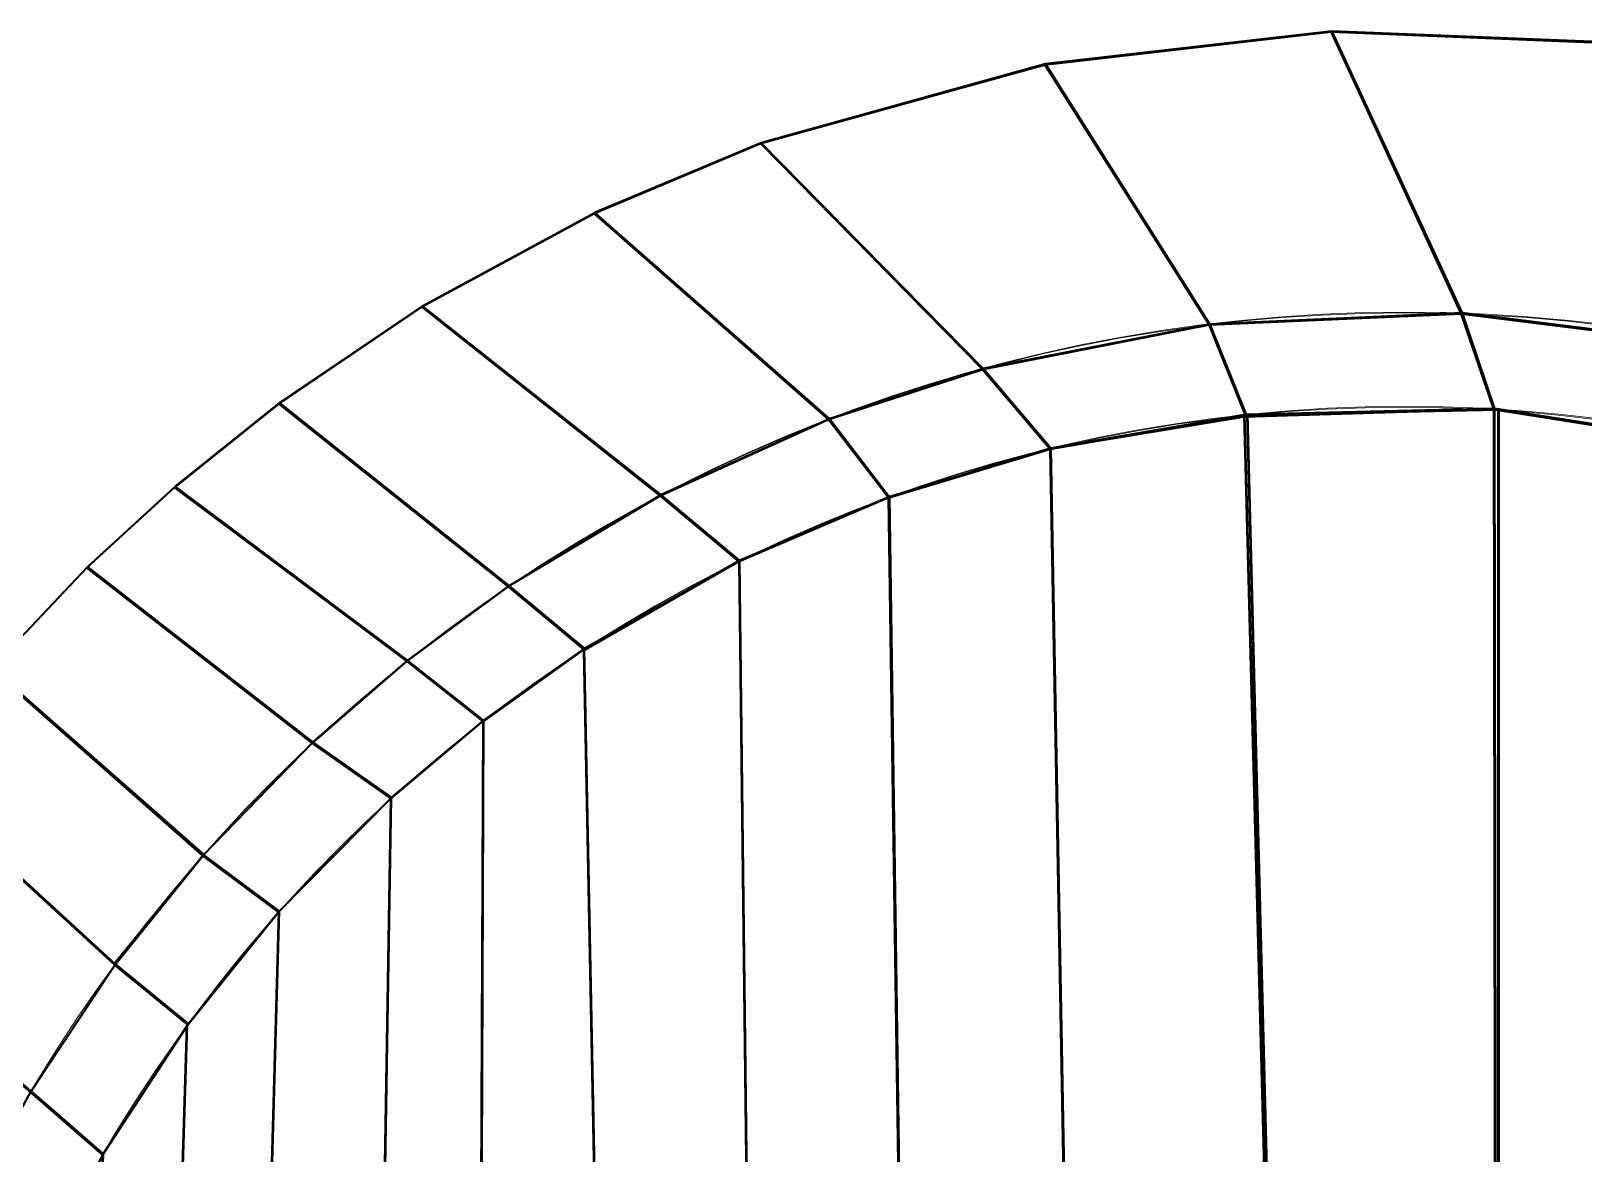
# Model space of a CAD drawing. Header units: millimetres. Extents: x 214.9 to 236.2, y -44.5 to -21.
# Drawn here: x 231.069 to 233.499, y -22.806 to -21.049 of the extents above; entities that cross this region are included whole.
import ezdxf

# ---------------------------------------------------------------- set-up
doc = ezdxf.new("R2010")
doc.units = ezdxf.units.MM
doc.header["$MEASUREMENT"] = 0
doc.layers.add('Camada 1', color=7, linetype='Continuous')
doc.layers.add('Layer1', color=10, linetype='Continuous', lineweight=35)

msp = doc.modelspace()

# ---------------------------------------------------------------- linework, layer by layer
for p, q in [((232.6553, -21.1019, 1.8017), (233.1031, -21.0505, 1.8017)), ((233.1031, -21.0505, 2.2017), (232.6553, -21.1019, 2.2017)), ((232.6565, -21.1005), (233.1042, -21.0491)), ((233.1042, -21.0491, 0.4), (232.6565, -21.1005, 0.4)), ((233.1031, -21.0505, 1.8017), (233.3067, -21.4916, 1.8017)), ((233.1031, -21.0505, 2.2017), (233.3067, -21.4916, 2.2017)), ((233.1042, -21.0491), (233.3079, -21.4901)), ((233.1042, -21.0491), (233.5634, -21.0676)), ((233.1042, -21.0491), (233.1042, -21.0491, 0.4)), ((233.5634, -21.0676, 0.4), (233.1042, -21.0491, 0.4)), ((233.1042, -21.0491, 0.4), (233.3079, -21.4901, 0.4)), ((232.2104, -21.2253, 1.8017), (232.6553, -21.1019, 1.8017)), ((232.6553, -21.1019, 2.2017), (232.2104, -21.2253, 2.2017)), ((232.2116, -21.2238), (232.6565, -21.1005)), ((232.6565, -21.1005, 0.4), (232.2116, -21.2238, 0.4)), ((232.6553, -21.1019, 1.8017), (232.9121, -21.509, 1.8017)), ((232.6553, -21.1019, 1.8017), (232.6553, -21.1019, 2.2017)), ((232.6553, -21.1019, 2.2017), (232.9121, -21.509, 2.2017)), ((232.6565, -21.1005), (232.9133, -21.5076)), ((232.6565, -21.1005), (232.6565, -21.1005, 0.4)), ((232.6565, -21.1005, 0.4), (232.9133, -21.5076, 0.4)), ((231.95, -21.3346, 1.8017), (232.2104, -21.2253, 1.8017)), ((232.2104, -21.2253, 2.2017), (231.95, -21.3346, 2.2017)), ((231.9511, -21.3332), (232.2116, -21.2238)), ((232.2116, -21.2238, 0.4), (231.9511, -21.3332, 0.4)), ((232.2104, -21.2253, 1.8017), (232.5577, -21.5785, 1.8017)), ((232.2104, -21.2253, 1.8017), (232.2104, -21.2253, 2.2017)), ((232.2104, -21.2253, 2.2017), (232.5577, -21.5785, 2.2017)), ((232.2116, -21.2238), (232.5589, -21.577)), ((232.2116, -21.2238), (232.2116, -21.2238, 0.4)), ((232.2116, -21.2238, 0.4), (232.5589, -21.577, 0.4)), ((231.6804, -21.4809, 1.8017), (231.95, -21.3346, 1.8017)), ((231.95, -21.3346, 2.2017), (231.6804, -21.4809, 2.2017)), ((231.6816, -21.4795), (231.9511, -21.3332)), ((231.9511, -21.3332, 0.4), (231.6816, -21.4795, 0.4)), ((231.95, -21.3346, 1.8017), (232.3169, -21.6572, 1.8017)), ((231.95, -21.3346, 1.8017), (231.95, -21.3346, 2.2017)), ((231.95, -21.3346, 2.2017), (232.3169, -21.6572, 2.2017)), ((231.9511, -21.3332), (232.3181, -21.6558)), ((231.9511, -21.3332), (231.9511, -21.3332, 0.4)), ((231.9511, -21.3332, 0.4), (232.3181, -21.6558, 0.4)), ((231.4568, -21.6323, 1.8017), (231.6804, -21.4809, 1.8017)), ((231.6804, -21.4809, 2.2017), (231.4568, -21.6323, 2.2017)), ((231.458, -21.6308), (231.6816, -21.4795)), ((231.6816, -21.4795, 0.4), (231.458, -21.6308, 0.4)), ((231.6804, -21.4809, 1.8017), (232.0533, -21.7766, 1.8017)), ((231.6804, -21.4809, 1.8017), (231.6804, -21.4809, 2.2017)), ((231.6804, -21.4809, 2.2017), (232.0533, -21.7766, 2.2017)), ((231.6816, -21.4795), (232.0544, -21.7751)), ((231.6816, -21.4795), (231.6816, -21.4795, 0.4)), ((231.6816, -21.4795, 0.4), (232.0544, -21.7751, 0.4)), ((233.3067, -21.4916, 1.8017), (232.9121, -21.509, 1.8017)), ((232.9121, -21.509, 2.2017), (233.3067, -21.4916, 2.2017)), ((233.3067, -21.4916, 2.1817), (232.9121, -21.509, 2.1817)), ((233.3079, -21.4901), (232.9133, -21.5076)), ((232.9133, -21.5076, 0.4), (233.3079, -21.4901, 0.4)), ((233.3079, -21.4901, 0.38), (232.9133, -21.5076, 0.38)), ((233.3067, -21.4916, 1.8017), (233.3067, -21.4916, 2.2017)), ((233.7483, -21.5467, 1.8017), (233.3067, -21.4916, 1.8017)), ((233.3067, -21.4916, 2.2017), (233.7483, -21.5467, 2.2017)), ((233.3067, -21.4916, 1.8017), (233.3576, -21.6412, 1.8017)), ((233.3067, -21.4916, 1.8017), (233.3067, -21.4916, 2.1817)), ((233.7483, -21.5467, 2.1817), (233.3067, -21.4916, 2.1817)), ((233.3067, -21.4916, 2.1817), (233.3576, -21.6412, 2.1817)), ((233.3079, -21.4901), (233.3079, -21.4901, 0.4)), ((233.7495, -21.5453), (233.3079, -21.4901)), ((233.3079, -21.4901, 0.4), (233.7495, -21.5453, 0.4)), ((233.3079, -21.4901), (233.3588, -21.6398)), ((233.3079, -21.4901), (233.3079, -21.4901, 0.38)), ((233.7495, -21.5453, 0.38), (233.3079, -21.4901, 0.38)), ((233.3079, -21.4901, 0.38), (233.3588, -21.6398, 0.38)), ((232.9121, -21.509, 1.8017), (232.5577, -21.5785, 1.8017)), ((232.5577, -21.5785, 2.2017), (232.9121, -21.509, 2.2017)), ((232.9121, -21.509, 2.1817), (232.5577, -21.5785, 2.1817)), ((232.9133, -21.5076), (232.5589, -21.577)), ((232.5589, -21.577, 0.4), (232.9133, -21.5076, 0.4)), ((232.9133, -21.5076, 0.38), (232.5589, -21.577, 0.38)), ((232.9121, -21.509, 1.8017), (232.9121, -21.509, 2.2017)), ((232.9121, -21.509, 1.8017), (232.9689, -21.6505, 1.8017)), ((232.9121, -21.509, 1.8017), (232.9121, -21.509, 2.1817)), ((232.9121, -21.509, 2.1817), (232.9689, -21.6505, 2.1817)), ((232.9133, -21.5076), (232.9133, -21.5076, 0.4)), ((232.9133, -21.5076), (232.9701, -21.6491)), ((232.9133, -21.5076), (232.9133, -21.5076, 0.38)), ((232.9133, -21.5076, 0.38), (232.9701, -21.6491, 0.38)), ((232.5577, -21.5785, 1.8017), (232.3169, -21.6572, 1.8017)), ((232.3169, -21.6572, 2.2017), (232.5577, -21.5785, 2.2017)), ((232.5577, -21.5785, 2.1817), (232.3169, -21.6572, 2.1817)), ((232.5589, -21.577), (232.3181, -21.6558)), ((232.3181, -21.6558, 0.4), (232.5589, -21.577, 0.4)), ((232.5589, -21.577, 0.38), (232.3181, -21.6558, 0.38)), ((232.5577, -21.5785, 1.8017), (232.5577, -21.5785, 2.2017)), ((232.5577, -21.5785, 1.8017), (232.6636, -21.7032, 1.8017)), ((232.5577, -21.5785, 1.8017), (232.5577, -21.5785, 2.1817)), ((232.5577, -21.5785, 2.1817), (232.6636, -21.7032, 2.1817)), ((232.5589, -21.577), (232.5589, -21.577, 0.4)), ((232.5589, -21.577), (232.6648, -21.7018)), ((232.5589, -21.577), (232.5589, -21.577, 0.38)), ((232.5589, -21.577, 0.38), (232.6648, -21.7018, 0.38)), ((231.2934, -21.7633, 1.8017), (231.4568, -21.6323, 1.8017)), ((231.4568, -21.6323, 2.2017), (231.2934, -21.7633, 2.2017)), ((231.2946, -21.7619), (231.458, -21.6308)), ((231.458, -21.6308, 0.4), (231.2946, -21.7619, 0.4)), ((231.4568, -21.6323, 1.8017), (231.8158, -21.9186, 1.8017)), ((231.4568, -21.6323, 1.8017), (231.4568, -21.6323, 2.2017)), ((231.4568, -21.6323, 2.2017), (231.8158, -21.9186, 2.2017)), ((231.458, -21.6308), (231.817, -21.9172)), ((231.458, -21.6308), (231.458, -21.6308, 0.4)), ((231.458, -21.6308, 0.4), (231.817, -21.9172, 0.4)), ((233.3576, -21.6412, 1.8017), (232.9663, -21.651, 1.8017)), ((232.9663, -21.6534, 2.2017), (233.3576, -21.6412, 2.2017)), ((233.3588, -21.6398), (232.9674, -21.6496)), ((232.9675, -21.652, 0.4), (233.3588, -21.6398, 0.4)), ((233.3576, -21.6412, 1.8017), (232.9689, -21.6505, 1.8017)), ((232.9689, -21.6505, 2.1817), (233.3576, -21.6412, 2.1817)), ((233.3588, -21.6398), (232.9701, -21.6491)), ((232.9701, -21.6491, 0.38), (233.3588, -21.6398, 0.38)), ((233.3576, -21.6412, 1.8017), (233.3576, -21.6412, 2.1817)), ((233.807, -21.7119, 1.8017), (233.3576, -21.6412, 1.8017)), ((233.3576, -21.6412, 2.1817), (233.807, -21.7119, 2.1817)), ((233.3576, -21.6412, 1.8017), (233.3576, -21.6412, 2.1817)), ((233.3576, -21.6412, 1.8017), (233.3576, -21.6412, 2.2017)), ((233.3645, -26.3467, 1.8017), (233.3576, -21.6412, 1.8017)), ((233.3576, -21.6412, 2.2017), (233.807, -21.7119, 2.2017)), ((233.3645, -26.3467, 2.2015), (233.3576, -21.6412, 2.2015)), ((233.3588, -21.6398), (233.3588, -21.6398, 0.38)), ((233.8082, -21.7104), (233.3588, -21.6398)), ((233.3588, -21.6398, 0.38), (233.8082, -21.7104, 0.38)), ((233.3588, -21.6398), (233.3588, -21.6398, 0.38)), ((233.3588, -21.6398), (233.3588, -21.6398, 0.4)), ((233.3657, -26.3452), (233.3588, -21.6398)), ((233.3588, -21.6398, 0.4), (233.8082, -21.7104, 0.4)), ((233.3657, -26.3452, 0.3998), (233.3588, -21.6398, 0.3998)), ((232.3169, -21.6572, 1.8017), (232.0533, -21.7766, 1.8017)), ((232.0533, -21.7766, 2.2017), (232.3169, -21.6572, 2.2017)), ((232.3169, -21.6572, 2.1817), (232.0533, -21.7766, 2.1817)), ((232.3181, -21.6558), (232.0544, -21.7751)), ((232.0544, -21.7751, 0.4), (232.3181, -21.6558, 0.4)), ((232.3181, -21.6558, 0.38), (232.0544, -21.7751, 0.38)), ((232.3169, -21.6572, 1.8017), (232.3169, -21.6572, 2.2017)), ((232.3169, -21.6572, 1.8017), (232.4106, -21.7793, 1.8017)), ((232.3169, -21.6572, 1.8017), (232.3169, -21.6572, 2.1817)), ((232.3169, -21.6572, 2.1817), (232.4106, -21.7793, 2.1817)), ((232.3181, -21.6558), (232.3181, -21.6558, 0.4)), ((232.3181, -21.6558), (232.4117, -21.7779)), ((232.3181, -21.6558), (232.3181, -21.6558, 0.38)), ((232.3181, -21.6558, 0.38), (232.4117, -21.7779, 0.38)), ((232.9689, -21.6505, 1.8017), (232.6636, -21.7032, 1.8017)), ((232.6636, -21.7032, 2.1817), (232.9689, -21.6505, 2.1817)), ((232.6636, -21.7032, 2.2017), (232.9663, -21.6534, 2.2017)), ((232.9701, -21.6491), (232.6648, -21.7018)), ((232.6648, -21.7018, 0.38), (232.9701, -21.6491, 0.38)), ((232.6648, -21.7018, 0.4), (232.9675, -21.652, 0.4)), ((232.9663, -21.651, 1.8017), (233.0914, -26.3479, 1.8017)), ((232.9663, -21.651, 2.2015), (233.0914, -26.3479, 2.2015)), ((232.9674, -21.6496), (233.0926, -26.3465)), ((232.9674, -21.6496, 0.3998), (233.0926, -26.3465, 0.3998)), ((232.9689, -21.6505, 1.8017), (232.9689, -21.6505, 2.1817)), ((232.9689, -21.6505, 1.8017), (232.9689, -21.6505, 2.2017)), ((232.9701, -21.6491), (232.9701, -21.6491, 0.38)), ((232.9701, -21.6491), (232.9701, -21.6491, 0.4)), ((232.4106, -21.7793, 2.1817), (232.6636, -21.7032, 2.1817)), ((232.4106, -21.7793, 2.2017), (232.6636, -21.7032, 2.2017)), ((232.4117, -21.7779, 0.38), (232.6648, -21.7018, 0.38)), ((232.4117, -21.7779, 0.4), (232.6648, -21.7018, 0.4)), ((232.6636, -21.7032, 1.8017), (232.4148, -21.7778, 1.8017)), ((232.6648, -21.7018), (232.4159, -21.7763)), ((232.6636, -21.7032, 1.8017), (232.6636, -21.7032, 2.1817)), ((232.6636, -21.7032, 1.8017), (232.6636, -21.7032, 2.2017)), ((232.7478, -26.3044, 1.8017), (232.6636, -21.7032, 1.8017)), ((232.7478, -26.3044, 2.2015), (232.6636, -21.7032, 2.2015)), ((232.6648, -21.7018), (232.6648, -21.7018, 0.38)), ((232.6648, -21.7018), (232.6648, -21.7018, 0.4)), ((232.749, -26.303), (232.6648, -21.7018)), ((232.749, -26.303, 0.3998), (232.6648, -21.7018, 0.3998)), ((231.1562, -21.8893, 1.8017), (231.2934, -21.7633, 1.8017)), ((231.2934, -21.7633, 2.2017), (231.1562, -21.8893, 2.2017)), ((231.1574, -21.8878), (231.2946, -21.7619)), ((231.2946, -21.7619, 0.4), (231.1574, -21.8878, 0.4)), ((231.2934, -21.7633, 1.8017), (231.6571, -22.0353, 1.8017)), ((231.2934, -21.7633, 1.8017), (231.2934, -21.7633, 2.2017)), ((231.2934, -21.7633, 2.2017), (231.6571, -22.0353, 2.2017)), ((231.2946, -21.7619), (231.6583, -22.0339)), ((231.2946, -21.7619), (231.2946, -21.7619, 0.4)), ((231.2946, -21.7619, 0.4), (231.6583, -22.0339, 0.4)), ((232.0533, -21.7766, 1.8017), (231.8158, -21.9186, 1.8017)), ((231.8158, -21.9186, 2.2017), (232.0533, -21.7766, 2.2017)), ((232.0533, -21.7766, 2.1817), (231.8158, -21.9186, 2.1817)), ((232.0544, -21.7751), (231.817, -21.9172)), ((231.817, -21.9172, 0.4), (232.0544, -21.7751, 0.4)), ((232.0544, -21.7751, 0.38), (231.817, -21.9172, 0.38)), ((232.0533, -21.7766, 1.8017), (232.0533, -21.7766, 2.2017)), ((232.0533, -21.7766, 1.8017), (232.1764, -21.8791, 1.8017)), ((232.0533, -21.7766, 1.8017), (232.0533, -21.7766, 2.1817)), ((232.0533, -21.7766, 2.1817), (232.1764, -21.8791, 2.1817)), ((232.0544, -21.7751), (232.0544, -21.7751, 0.4)), ((232.0544, -21.7751), (232.1775, -21.8777)), ((232.0544, -21.7751), (232.0544, -21.7751, 0.38)), ((232.0544, -21.7751, 0.38), (232.1775, -21.8777, 0.38)), ((232.4148, -21.7778, 1.8017), (232.1764, -21.8791, 1.8017)), ((232.1764, -21.8791, 2.1817), (232.4106, -21.7793, 2.1817)), ((232.1764, -21.8791, 2.2017), (232.4106, -21.7793, 2.2017)), ((232.4159, -21.7763), (232.1775, -21.8777)), ((232.1775, -21.8777, 0.38), (232.4117, -21.7779, 0.38)), ((232.1775, -21.8777, 0.4), (232.4117, -21.7779, 0.4)), ((232.4106, -21.7793, 1.8017), (232.4106, -21.7793, 2.1817)), ((232.4106, -21.7793, 1.8017), (232.4106, -21.7793, 2.2017)), ((232.4106, -21.7793, 1.8017), (232.4106, -21.7793, 2.2017)), ((232.4106, -21.7793, 1.8017), (232.4752, -26.232, 1.8017)), ((232.4106, -21.7793, 2.2015), (232.4752, -26.232, 2.2015)), ((232.4117, -21.7779), (232.4117, -21.7779, 0.38)), ((232.4117, -21.7779), (232.4117, -21.7779, 0.4)), ((232.4117, -21.7779), (232.4117, -21.7779, 0.4)), ((232.4117, -21.7779), (232.4763, -26.2305)), ((232.4117, -21.7779, 0.3998), (232.4763, -26.2305, 0.3998)), ((231.0061, -22.0477, 1.803), (231.1562, -21.8893, 1.8017)), ((231.1562, -21.8893, 2.2017), (231.0061, -22.0477, 2.2017)), ((231.0072, -22.0463, 0.0013), (231.1574, -21.8878)), ((231.1574, -21.8878, 0.4), (231.0072, -22.0463, 0.4)), ((231.1562, -21.8893, 1.8017), (231.5087, -22.1636, 1.8017)), ((231.1562, -21.8893, 1.8017), (231.1562, -21.8893, 2.2017)), ((231.1562, -21.8893, 2.2017), (231.5087, -22.1636, 2.2017)), ((231.1574, -21.8878), (231.5099, -22.1622)), ((231.1574, -21.8878), (231.1574, -21.8878, 0.4)), ((231.1574, -21.8878, 0.4), (231.5099, -22.1622, 0.4)), ((232.1764, -21.8791, 1.8017), (231.934, -22.0168, 1.8017)), ((231.934, -22.0168, 2.1817), (232.1764, -21.8791, 2.1817)), ((231.934, -22.0168, 2.2017), (232.1764, -21.8791, 2.2017)), ((232.1775, -21.8777), (231.9351, -22.0154)), ((231.9351, -22.0154, 0.38), (232.1775, -21.8777, 0.38)), ((231.9351, -22.0154, 0.4), (232.1775, -21.8777, 0.4)), ((232.1764, -21.8791, 1.8017), (232.1764, -21.8791, 2.1817)), ((232.1764, -21.8791, 1.8017), (232.1764, -21.8791, 2.2017)), ((232.1764, -21.8791, 1.8017), (232.1764, -21.8791, 2.2017)), ((232.2267, -26.1335, 1.8017), (232.1764, -21.8791, 1.8017)), ((232.2267, -26.1335, 2.2015), (232.1764, -21.8791, 2.2015)), ((232.1775, -21.8777), (232.1775, -21.8777, 0.38)), ((232.1775, -21.8777), (232.1775, -21.8777, 0.4)), ((232.1775, -21.8777), (232.1775, -21.8777, 0.4)), ((232.2278, -26.1321), (232.1775, -21.8777)), ((232.2278, -26.1321, 0.3998), (232.1775, -21.8777, 0.3998)), ((231.8158, -21.9186, 1.8017), (231.6571, -22.0353, 1.8017)), ((231.6571, -22.0353, 2.2017), (231.8158, -21.9186, 2.2017)), ((231.8158, -21.9186, 2.1817), (231.6571, -22.0353, 2.1817)), ((231.817, -21.9172), (231.6583, -22.0339)), ((231.6583, -22.0339, 0.4), (231.817, -21.9172, 0.4)), ((231.817, -21.9172, 0.38), (231.6583, -22.0339, 0.38)), ((231.8158, -21.9186, 1.8017), (231.8158, -21.9186, 2.2017)), ((231.8158, -21.9186, 1.8017), (231.934, -22.0168, 1.8017)), ((231.8158, -21.9186, 1.8017), (231.8158, -21.9186, 2.1817)), ((231.8158, -21.9186, 2.1817), (231.934, -22.0168, 2.1817)), ((231.817, -21.9172), (231.817, -21.9172, 0.4)), ((231.817, -21.9172), (231.9351, -22.0154)), ((231.817, -21.9172), (231.817, -21.9172, 0.38)), ((231.817, -21.9172, 0.38), (231.9351, -22.0154, 0.38)), ((231.6571, -22.0353, 1.8017), (231.5087, -22.1636, 1.8017)), ((231.5087, -22.1636, 2.2017), (231.6571, -22.0353, 2.2017)), ((231.6571, -22.0353, 2.1817), (231.5087, -22.1636, 2.1817)), ((231.6583, -22.0339), (231.5099, -22.1622)), ((231.5099, -22.1622, 0.4), (231.6583, -22.0339, 0.4)), ((231.6583, -22.0339, 0.38), (231.5099, -22.1622, 0.38)), ((231.6571, -22.0353, 1.8017), (231.6571, -22.0353, 2.2017)), ((231.6571, -22.0353, 1.8017), (231.7757, -22.1293, 1.8017)), ((231.6571, -22.0353, 1.8017), (231.6571, -22.0353, 2.1817)), ((231.6571, -22.0353, 2.1817), (231.7757, -22.1293, 2.1817)), ((231.6583, -22.0339), (231.6583, -22.0339, 0.4)), ((231.6583, -22.0339), (231.7768, -22.1279)), ((231.6583, -22.0339), (231.6583, -22.0339, 0.38)), ((231.6583, -22.0339, 0.38), (231.7768, -22.1279, 0.38)), ((231.934, -22.0168, 1.8017), (231.7757, -22.1293, 1.8017)), ((231.7757, -22.1293, 2.1817), (231.934, -22.0168, 2.1817)), ((231.7757, -22.1293, 2.2017), (231.934, -22.0168, 2.2017)), ((231.9351, -22.0154), (231.7768, -22.1279)), ((231.7768, -22.1279, 0.38), (231.9351, -22.0154, 0.38)), ((231.7768, -22.1279, 0.4), (231.9351, -22.0154, 0.4)), ((231.934, -22.0168, 1.8017), (231.934, -22.0168, 2.1817)), ((231.934, -22.0168, 1.8017), (231.934, -22.0168, 2.2017)), ((231.934, -22.0168, 1.8017), (232.0128, -26.0205, 1.8017)), ((231.934, -22.0168, 2.2015), (232.0128, -26.0205, 2.2015)), ((231.9351, -22.0154), (231.9351, -22.0154, 0.38)), ((231.9351, -22.0154), (231.9351, -22.0154, 0.4)), ((231.9351, -22.0154), (232.0139, -26.0191)), ((231.9351, -22.0154, 0.3998), (232.0139, -26.0191, 0.3998)), ((231.0061, -22.0477, 1.8023), (231.3379, -22.3396, 1.8017)), ((231.0061, -22.0477, 2.2017), (231.3379, -22.3396, 2.2017)), ((231.0072, -22.0463, 0.0006), (231.3391, -22.3382)), ((231.0072, -22.0463, 0.4), (231.3391, -22.3382, 0.4)), ((231.7757, -22.1293, 1.8017), (231.632, -22.25, 1.8017)), ((231.632, -22.25, 2.1817), (231.7757, -22.1293, 2.1817)), ((231.632, -22.25, 2.2017), (231.7757, -22.1293, 2.2017)), ((231.7768, -22.1279), (231.6331, -22.2486)), ((231.6331, -22.2486, 0.38), (231.7768, -22.1279, 0.38)), ((231.6331, -22.2486, 0.4), (231.7768, -22.1279, 0.4)), ((231.762, -25.8482, 1.8017), (231.7757, -22.1293, 1.8017)), ((231.762, -25.8482, 2.2015), (231.7757, -22.1293, 2.2015)), ((231.7631, -25.8468), (231.7768, -22.1279)), ((231.7631, -25.8468, 0.3998), (231.7768, -22.1279, 0.3998)), ((231.7757, -22.1293, 1.8017), (231.7757, -22.1293, 2.1817)), ((231.7757, -22.1293, 1.8017), (231.7757, -22.1293, 2.2017)), ((231.7768, -22.1279), (231.7768, -22.1279, 0.38)), ((231.7768, -22.1279), (231.7768, -22.1279, 0.4)), ((231.3379, -22.3396, 2.2017), (231.5087, -22.1636, 2.2017)), ((231.5087, -22.1636, 1.8017), (231.3379, -22.3396, 1.8017)), ((231.5087, -22.1636, 2.1817), (231.3379, -22.3396, 2.1817)), ((231.3391, -22.3382, 0.4), (231.5099, -22.1622, 0.4)), ((231.5099, -22.1622), (231.3391, -22.3382)), ((231.5099, -22.1622, 0.38), (231.3391, -22.3382, 0.38)), ((231.5087, -22.1636, 1.8017), (231.5087, -22.1636, 2.2017)), ((231.5087, -22.1636, 1.8017), (231.632, -22.25, 1.8017)), ((231.5087, -22.1636, 1.8017), (231.5087, -22.1636, 2.1817)), ((231.5087, -22.1636, 2.1817), (231.632, -22.25, 2.1817)), ((231.5099, -22.1622), (231.5099, -22.1622, 0.4)), ((231.5099, -22.1622), (231.6331, -22.2486)), ((231.5099, -22.1622), (231.5099, -22.1622, 0.38)), ((231.5099, -22.1622, 0.38), (231.6331, -22.2486, 0.38)), ((230.8727, -22.2106, 1.8017), (231.2002, -22.5107, 1.8017)), ((231.2002, -22.5107, 2.2017), (230.8727, -22.2106, 2.2017)), ((230.8738, -22.2091), (231.2013, -22.5093)), ((231.2013, -22.5093, 0.4), (230.8738, -22.2091, 0.4)), ((231.632, -22.25, 1.8017), (231.4564, -22.4278, 1.8017)), ((231.4564, -22.4278, 2.1817), (231.632, -22.25, 2.1817)), ((231.4564, -22.4278, 2.2017), (231.632, -22.25, 2.2017)), ((231.6331, -22.2486), (231.4575, -22.4263)), ((231.4575, -22.4263, 0.38), (231.6331, -22.2486, 0.38)), ((231.4575, -22.4263, 0.4), (231.6331, -22.2486, 0.4)), ((231.632, -22.25, 1.8017), (231.5756, -25.6853, 1.8017)), ((231.632, -22.25, 2.2015), (231.5756, -25.6853, 2.2015)), ((231.6331, -22.2486), (231.5768, -25.6838)), ((231.6331, -22.2486, 0.3998), (231.5768, -25.6838, 0.3998)), ((231.632, -22.25, 1.8017), (231.632, -22.25, 2.1817)), ((231.632, -22.25, 1.8017), (231.632, -22.25, 2.2017)), ((231.6331, -22.2486), (231.6331, -22.2486, 0.38)), ((231.6331, -22.2486), (231.6331, -22.2486, 0.4)), ((231.3379, -22.3396, 1.8017), (231.2002, -22.5107, 1.8017)), ((231.3379, -22.3396, 2.2017), (231.2002, -22.5107, 2.2017)), ((231.3379, -22.3396, 2.1817), (231.2002, -22.5107, 2.1817)), ((231.3391, -22.3382), (231.2013, -22.5093)), ((231.3391, -22.3382, 0.4), (231.2013, -22.5093, 0.4)), ((231.3391, -22.3382, 0.38), (231.2013, -22.5093, 0.38)), ((231.3379, -22.3396, 1.8017), (231.3379, -22.3396, 2.2017)), ((231.3379, -22.3396, 1.8017), (231.4564, -22.4278, 1.8017)), ((231.3379, -22.3396, 1.8017), (231.3379, -22.3396, 2.1817)), ((231.3379, -22.3396, 2.1817), (231.4564, -22.4278, 2.1817)), ((231.3391, -22.3382), (231.3391, -22.3382, 0.4)), ((231.3391, -22.3382), (231.4575, -22.4263)), ((231.3391, -22.3382), (231.3391, -22.3382, 0.38)), ((231.3391, -22.3382, 0.38), (231.4575, -22.4263, 0.38)), ((230.7293, -22.417), (231.0691, -22.7081)), ((230.7293, -22.417, 0.4), (231.0691, -22.7081, 0.4)), ((231.4564, -22.4278, 1.8017), (231.3142, -22.6041, 1.8017)), ((231.3142, -22.6041, 2.2017), (231.4564, -22.4278, 2.2017)), ((231.3142, -22.6041, 2.1817), (231.4555, -22.4287, 2.1817)), ((231.4575, -22.4263), (231.3153, -22.6026)), ((231.3153, -22.6026, 0.4), (231.4575, -22.4263, 0.4)), ((231.3153, -22.6026, 0.38), (231.4567, -22.4272, 0.38)), ((231.3718, -25.4601, 1.8017), (231.4564, -22.4278, 1.8017)), ((231.3718, -25.4601, 2.2015), (231.4564, -22.4278, 2.2015)), ((231.3729, -25.4587), (231.4575, -22.4263)), ((231.3729, -25.4587, 0.3998), (231.4575, -22.4263, 0.3998)), ((231.4564, -22.4278, 1.8017), (231.4564, -22.4278, 2.1817)), ((231.4564, -22.4278, 1.8017), (231.4564, -22.4278, 2.2017)), ((231.4575, -22.4263), (231.4575, -22.4263, 0.38)), ((231.4575, -22.4263), (231.4575, -22.4263, 0.4)), ((231.2002, -22.5107, 1.8017), (231.068, -22.7095, 1.8017)), ((231.068, -22.7095, 2.2017), (231.2002, -22.5107, 2.2017)), ((231.2002, -22.5107, 2.1817), (231.068, -22.7095, 2.1817)), ((231.2013, -22.5093), (231.0691, -22.7081)), ((231.0691, -22.7081, 0.4), (231.2013, -22.5093, 0.4)), ((231.2013, -22.5093, 0.38), (231.0691, -22.7081, 0.38)), ((231.2002, -22.5107, 1.8017), (231.2002, -22.5107, 2.2017)), ((231.2002, -22.5107, 1.8017), (231.3142, -22.6041, 1.8017)), ((231.2002, -22.5107, 1.8017), (231.2002, -22.5107, 2.1817)), ((231.2002, -22.5107, 2.1817), (231.3142, -22.6041, 2.1817)), ((231.2013, -22.5093), (231.2013, -22.5093, 0.4)), ((231.2013, -22.5093), (231.3153, -22.6026)), ((231.2013, -22.5093), (231.2013, -22.5093, 0.38)), ((231.2013, -22.5093, 0.38), (231.3153, -22.6026, 0.38)), ((231.1807, -22.8079, 2.2017), (231.3142, -22.6041, 2.2017)), ((231.3142, -22.6041, 1.8017), (231.1808, -22.8077, 1.8017)), ((231.1808, -22.8077, 2.1817), (231.3142, -22.6041, 2.1817)), ((231.1819, -22.8065, 0.4), (231.3153, -22.6026, 0.4)), ((231.3153, -22.6026), (231.182, -22.8063)), ((231.182, -22.8063, 0.38), (231.3153, -22.6026, 0.38)), ((231.3129, -22.606, 1.8017), (231.2305, -25.2632, 1.8017)), ((231.3129, -22.606, 2.2015), (231.2305, -25.2632, 2.2015)), ((231.3141, -22.6046), (231.2316, -25.2618)), ((231.3141, -22.6046, 0.3998), (231.2316, -25.2618, 0.3998)), ((231.3142, -22.6041, 1.8017), (231.3142, -22.6041, 2.1817)), ((231.3142, -22.6041, 1.8017), (231.3142, -22.6041, 2.2017)), ((231.3153, -22.6026), (231.3153, -22.6026, 0.38)), ((231.3153, -22.6026), (231.3153, -22.6026, 0.4)), ((231.0691, -22.7081), (230.9628, -22.9051)), ((230.9628, -22.9051, 0.4), (231.0691, -22.7081, 0.4)), ((231.0691, -22.7081, 0.38), (230.9628, -22.9051, 0.38)), ((231.068, -22.7095, 1.8017), (231.1808, -22.8077, 1.8017)), ((231.068, -22.7095, 2.1817), (231.1808, -22.8077, 2.1817)), ((231.0691, -22.7081), (231.0691, -22.7081, 0.4)), ((231.0691, -22.7081), (231.182, -22.8063)), ((231.0691, -22.7081), (231.0691, -22.7081, 0.38)), ((231.0691, -22.7081, 0.38), (231.182, -22.8063, 0.38)), ((231.182, -22.8063), (231.0772, -23.0075)), ((231.0772, -23.0075, 0.38), (231.182, -22.8063, 0.38)), ((231.182, -22.8063), (231.182, -22.8063, 0.38)), ((231.1821, -22.8062), (231.1821, -22.8062, 0.4))]:
    msp.add_line(p, q)
at = {"layer": 'Camada 1', "color": 250, "lineweight": 18}
for points in [[(235.7214, -23.9943, 1.8017), (235.7214, -22.6118, 1.8017), (234.5999, -21.4903, 1.8017), (233.2174, -21.4903, 1.8017), (233.2174, -21.4903, 1.8017), (231.8341, -21.4903, 1.8017), (230.7134, -22.6118, 1.8017), (230.7134, -23.9943, 1.8017), (230.7134, -23.9943, 1.8017), (230.7134, -25.3776, 1.8017), (231.8341, -26.4983, 1.8017), (233.2174, -26.4983, 1.8017), (233.2174, -26.4983, 1.8017), (234.5999, -26.4983, 1.8017), (235.7214, -25.3776, 1.8017), (235.7214, -23.9943, 1.8017)], [(235.7225, -23.9929), (235.7225, -22.6104), (234.601, -21.4889), (233.2185, -21.4889), (233.2185, -21.4889), (231.8352, -21.4889), (230.7145, -22.6104), (230.7145, -23.9929), (230.7145, -23.9929), (230.7145, -25.3762), (231.8352, -26.4969), (233.2185, -26.4969), (233.2185, -26.4969), (234.601, -26.4969), (235.7225, -25.3762), (235.7225, -23.9929)], [(235.5743, -23.9943, 1.8017), (235.5743, -22.6929, 1.8017), (234.5188, -21.6378, 1.8017), (233.2174, -21.6378, 1.8017), (233.2174, -21.6378, 1.8017), (231.9156, -21.6378, 1.8017), (230.8608, -22.6929, 1.8017), (230.8608, -23.9943, 1.8017), (230.8608, -23.9943, 1.8017), (230.8608, -25.2961, 1.8017), (231.9156, -26.3512, 1.8017), (233.2174, -26.3512, 1.8017), (233.2174, -26.3512, 1.8017), (234.5188, -26.3512, 1.8017), (235.5743, -25.2961, 1.8017), (235.5743, -23.9943, 1.8017)], [(235.5754, -23.9929), (235.5754, -22.6915), (234.5199, -21.6364), (233.2185, -21.6364), (233.2185, -21.6364), (231.9167, -21.6364), (230.8619, -22.6915), (230.8619, -23.9929), (230.8619, -23.9929), (230.8619, -25.2947), (231.9167, -26.3498), (233.2185, -26.3498), (233.2185, -26.3498), (234.5199, -26.3498), (235.5754, -25.2947), (235.5754, -23.9929)]]:
    msp.add_open_spline(points, degree=3, knots=[0, 0, 0, 0, 0.2, 0.2, 0.2, 0.2, 0.4, 0.4, 0.4, 0.4, 0.6, 0.6, 0.6, 0.6, 1, 1, 1, 1], dxfattribs=at)
at = {"layer": 'Layer1'}
for points in [[(233.1031, -21.0505, 1.8017), (233.1031, -21.0505, 2.2017), (232.6553, -21.1019, 2.2017), (232.6553, -21.1019, 1.8017)], [(233.3067, -21.4916, 2.2017), (232.9121, -21.509, 2.2017), (232.6553, -21.1019, 2.2017), (233.1031, -21.0505, 2.2017)], [(233.1042, -21.0491), (233.1042, -21.0491, 0.4), (232.6565, -21.1005, 0.4), (232.6565, -21.1005)], [(233.3079, -21.4901, 0.4), (232.9133, -21.5076, 0.4), (232.6565, -21.1005, 0.4), (233.1042, -21.0491, 0.4)], [(233.7483, -21.5467, 2.2017), (233.3067, -21.4916, 2.2017), (233.1031, -21.0505, 2.2017), (233.5623, -21.0691, 2.2017)], [(233.5634, -21.0676, 0.4), (233.5634, -21.0676), (233.1042, -21.0491), (233.1042, -21.0491, 0.4)], [(233.7495, -21.5453, 0.4), (233.3079, -21.4901, 0.4), (233.1042, -21.0491, 0.4), (233.5634, -21.0676, 0.4)], [(232.6553, -21.1019, 1.8027), (232.6553, -21.1019, 2.2017), (232.2104, -21.2253, 2.2017), (232.2104, -21.2253, 1.8017)], [(232.5577, -21.5785, 2.2017), (232.2104, -21.2253, 2.2017), (232.6553, -21.1019, 2.2017), (232.9121, -21.509, 2.2017)], [(232.6565, -21.1005, 0.001), (232.6565, -21.1005, 0.4), (232.2116, -21.2238, 0.4), (232.2116, -21.2238)], [(232.5589, -21.577, 0.4), (232.2116, -21.2238, 0.4), (232.6565, -21.1005, 0.4), (232.9133, -21.5076, 0.4)], [(232.2104, -21.2253, 1.8017), (232.2104, -21.2253, 2.2017), (231.95, -21.3346, 2.2017), (231.95, -21.3346, 1.8017)], [(232.5577, -21.5785, 2.2017), (232.3169, -21.6572, 2.2017), (231.9502, -21.3348, 2.2017), (232.2104, -21.2253, 2.2017)], [(232.2116, -21.2238), (232.2116, -21.2238, 0.4), (231.9511, -21.3332, 0.4), (231.9511, -21.3332)], [(232.5589, -21.577, 0.4), (232.3181, -21.6558, 0.4), (231.9513, -21.3333, 0.4), (232.2116, -21.2238, 0.4)], [(231.6804, -21.4809, 1.8017), (231.9502, -21.3348, 1.8017), (231.9502, -21.3348, 2.2017), (231.6804, -21.4809, 2.2017)], [(232.0533, -21.7766, 2.2017), (231.6804, -21.4809, 2.2017), (231.9502, -21.3348, 2.2017), (232.3169, -21.6572, 2.2017)], [(231.6816, -21.4795), (231.9513, -21.3333), (231.9513, -21.3333, 0.4), (231.6816, -21.4795, 0.4)], [(232.0544, -21.7751, 0.4), (231.6816, -21.4795, 0.4), (231.9513, -21.3333, 0.4), (232.3181, -21.6558, 0.4)], [(231.4568, -21.6323, 1.8017), (231.6804, -21.4809, 1.8017), (231.6804, -21.4809, 2.2017), (231.4568, -21.6323, 2.2017)], [(232.0533, -21.7766, 2.2017), (231.8158, -21.9186, 2.2017), (231.4568, -21.6323, 2.2017), (231.6804, -21.4809, 2.2017)], [(231.458, -21.6308), (231.6816, -21.4795), (231.6816, -21.4795, 0.4), (231.458, -21.6308, 0.4)], [(232.0544, -21.7751, 0.4), (231.817, -21.9172, 0.4), (231.458, -21.6308, 0.4), (231.6816, -21.4795, 0.4)], [(233.3576, -21.6412, 2.1817), (232.9689, -21.6505, 2.1817), (232.9121, -21.509, 2.1817), (233.3067, -21.4916, 2.1817)], [(233.3067, -21.4916, 2.1817), (232.9121, -21.509, 2.1817), (232.9121, -21.509, 2.2017), (233.3067, -21.4916, 2.2017)], [(233.3588, -21.6398, 0.38), (232.9701, -21.6491, 0.38), (232.9133, -21.5076, 0.38), (233.3079, -21.4901, 0.38)], [(233.3079, -21.4901, 0.38), (232.9133, -21.5076, 0.38), (232.9133, -21.5076, 0.4), (233.3079, -21.4901, 0.4)], [(233.807, -21.7119, 2.1817), (233.3576, -21.6412, 2.1817), (233.3067, -21.4916, 2.1817), (233.7483, -21.5467, 2.1817)], [(233.7483, -21.5467, 2.1817), (233.3067, -21.4916, 2.1817), (233.3067, -21.4916, 2.2017), (233.7483, -21.5467, 2.2017)], [(233.8082, -21.7104, 0.38), (233.3588, -21.6398, 0.38), (233.3079, -21.4901, 0.38), (233.7495, -21.5453, 0.38)], [(233.7495, -21.5453, 0.38), (233.3079, -21.4901, 0.38), (233.3079, -21.4901, 0.4), (233.7495, -21.5453, 0.4)], [(232.9689, -21.6505, 2.1817), (232.6636, -21.7032, 2.1817), (232.5577, -21.5785, 2.1817), (232.9121, -21.509, 2.1817)], [(232.9121, -21.509, 2.1817), (232.5577, -21.5785, 2.1817), (232.5577, -21.5785, 2.2017), (232.9121, -21.509, 2.2017)], [(232.9701, -21.6491, 0.38), (232.6648, -21.7018, 0.38), (232.5589, -21.577, 0.38), (232.9133, -21.5076, 0.38)], [(232.9133, -21.5076, 0.38), (232.5589, -21.577, 0.38), (232.5589, -21.577, 0.4), (232.9133, -21.5076, 0.4)], [(232.6636, -21.7032, 2.1817), (232.4106, -21.7793, 2.1817), (232.3169, -21.6572, 2.1817), (232.5577, -21.5785, 2.1817)], [(232.5577, -21.5785, 2.1817), (232.3169, -21.6572, 2.1817), (232.3169, -21.6572, 2.2017), (232.5577, -21.5785, 2.2017)], [(232.6648, -21.7018, 0.38), (232.4117, -21.7779, 0.38), (232.3181, -21.6558, 0.38), (232.5589, -21.577, 0.38)], [(232.5589, -21.577, 0.38), (232.3181, -21.6558, 0.38), (232.3181, -21.6558, 0.4), (232.5589, -21.577, 0.4)], [(231.2934, -21.7633, 1.8017), (231.4568, -21.6323, 1.8017), (231.4568, -21.6323, 2.2017), (231.2934, -21.7633, 2.2017)], [(231.6571, -22.0353, 2.2017), (231.2934, -21.7633, 2.2017), (231.4568, -21.6323, 2.2017), (231.8158, -21.9186, 2.2017)], [(231.2946, -21.7619), (231.458, -21.6308), (231.458, -21.6308, 0.4), (231.2946, -21.7619, 0.4)], [(231.6583, -22.0339, 0.4), (231.2946, -21.7619, 0.4), (231.458, -21.6308, 0.4), (231.817, -21.9172, 0.4)], [(233.3576, -21.6412, 2.1817), (233.3576, -21.6412, 2.2017), (232.9663, -21.6534, 2.2017), (232.9687, -21.6499, 2.1817)], [(233.3588, -21.6398, 0.38), (233.3588, -21.6398, 0.4), (232.9675, -21.652, 0.4), (232.9698, -21.6485, 0.38)], [(233.3647, -21.6423, 1.8017), (232.9712, -21.6505, 1.8017), (233.0914, -26.3479, 1.8017), (233.3645, -26.3475, 1.8017)], [(233.3647, -21.6423, 2.2015), (232.9712, -21.6505, 2.2015), (233.0914, -26.3479, 2.2015), (233.3645, -26.3475, 2.2015)], [(233.3659, -21.6409), (232.9723, -21.6491), (233.0926, -26.3465), (233.3657, -26.3461)], [(233.3659, -21.6409, 0.3998), (232.9723, -21.6491, 0.3998), (233.0926, -26.3465, 0.3998), (233.3657, -26.3461, 0.3998)], [(233.3576, -21.6412, 1.8017), (233.811, -21.7132, 1.8017), (233.6345, -26.3144, 1.8017), (233.3645, -26.3467, 1.8017)], [(233.8041, -21.7114, 1.8017), (233.3576, -21.6412, 1.8017), (233.3645, -26.3467, 1.8017), (233.6345, -26.3144, 1.8017)], [(233.807, -21.7119, 2.1817), (233.807, -21.7119, 2.2017), (233.3576, -21.6412, 2.2017), (233.3576, -21.6412, 2.1817)], [(233.3576, -21.6412, 2.2015), (233.811, -21.7132, 2.2015), (233.6345, -26.3144, 2.2015), (233.3645, -26.3467, 2.2015)], [(233.8041, -21.7114, 2.2015), (233.3576, -21.6412, 2.2015), (233.3645, -26.3467, 2.2015), (233.6345, -26.3144, 2.2015)], [(233.3588, -21.6398), (233.8121, -21.7117), (233.6357, -26.313, 0), (233.3657, -26.3452, 0)], [(233.8053, -21.71), (233.3588, -21.6398), (233.3657, -26.3452), (233.6357, -26.3129, 0)], [(233.8082, -21.7104, 0.38), (233.8082, -21.7104, 0.4), (233.3588, -21.6398, 0.4), (233.3588, -21.6398, 0.38)], [(233.3588, -21.6398, 0.3998), (233.8121, -21.7117, 0.3998), (233.6357, -26.313, 0.3998), (233.3657, -26.3452, 0.3998)], [(233.8053, -21.71, 0.3998), (233.3588, -21.6398, 0.3998), (233.3657, -26.3452, 0.3998), (233.6357, -26.3129, 0.3998)], [(232.4106, -21.7793, 2.1817), (232.1764, -21.8791, 2.1817), (232.0533, -21.7766, 2.1817), (232.3169, -21.6572, 2.1817)], [(232.3169, -21.6572, 2.1817), (232.0533, -21.7766, 2.1817), (232.0533, -21.7766, 2.2017), (232.3169, -21.6572, 2.2017)], [(232.4117, -21.7779, 0.38), (232.1775, -21.8777, 0.38), (232.0544, -21.7751, 0.38), (232.3181, -21.6558, 0.38)], [(232.3181, -21.6558, 0.38), (232.0544, -21.7751, 0.38), (232.0544, -21.7751, 0.4), (232.3181, -21.6558, 0.4)], [(232.9686, -21.65, 2.182), (232.9689, -21.6505, 2.2017), (232.6636, -21.7032, 2.2017), (232.6636, -21.7032, 2.1817)], [(233.0914, -26.3479, 1.8017), (232.7478, -26.3044, 1.8017), (232.6636, -21.7032, 1.8017), (232.9663, -21.651, 1.8017)], [(233.0914, -26.3479, 2.2015), (232.7478, -26.3044, 2.2015), (232.6636, -21.7032, 2.2015), (232.9663, -21.651, 2.2015)], [(232.9698, -21.6486, 0.3804), (232.9701, -21.6491, 0.4), (232.6648, -21.7018, 0.4), (232.6648, -21.7018, 0.38)], [(233.0926, -26.3465), (232.749, -26.303), (232.6648, -21.7018), (232.9674, -21.6496)], [(233.0926, -26.3465, 0.3998), (232.749, -26.303, 0.3998), (232.6648, -21.7018, 0.3998), (232.9674, -21.6496, 0.3998)], [(232.4106, -21.7795, 1.8017), (232.6636, -21.7032, 1.8017), (232.7478, -26.3044, 1.8017), (232.4752, -26.232, 1.8017)], [(232.6636, -21.7032, 2.1817), (232.6636, -21.7032, 2.2017), (232.4106, -21.7793, 2.2017), (232.4106, -21.7793, 2.1817)], [(232.4106, -21.7795, 2.2015), (232.6636, -21.7032, 2.2015), (232.7478, -26.3044, 2.2015), (232.4752, -26.232, 2.2015)], [(232.6648, -21.7018, 0.38), (232.6648, -21.7018, 0.4), (232.4117, -21.7779, 0.4), (232.4117, -21.7779, 0.38)], [(232.4118, -21.7781), (232.6648, -21.7018), (232.749, -26.303), (232.4763, -26.2305)], [(232.4118, -21.7781, 0.3998), (232.6648, -21.7018, 0.3998), (232.749, -26.303, 0.3998), (232.4763, -26.2305, 0.3998)], [(231.2934, -21.7633, 1.8017), (231.2934, -21.7633, 2.2017), (231.1562, -21.8893, 2.2017), (231.1562, -21.8893, 1.8017)], [(231.6571, -22.0353, 2.2017), (231.5087, -22.1636, 2.2017), (231.1562, -21.8893, 2.2017), (231.2934, -21.7633, 2.2017)], [(231.2946, -21.7619), (231.2946, -21.7619, 0.4), (231.1574, -21.8878, 0.4), (231.1574, -21.8878)], [(231.6583, -22.0339, 0.4), (231.5099, -22.1622, 0.4), (231.1574, -21.8878, 0.4), (231.2946, -21.7619, 0.4)], [(232.1764, -21.8791, 2.1817), (231.934, -22.0168, 2.1817), (231.8158, -21.9186, 2.1817), (232.0533, -21.7766, 2.1817)], [(232.0533, -21.7766, 2.1817), (231.8158, -21.9186, 2.1817), (231.8158, -21.9186, 2.2017), (232.0533, -21.7766, 2.2017)], [(232.1775, -21.8777, 0.38), (231.9351, -22.0154, 0.38), (231.817, -21.9172, 0.38), (232.0544, -21.7751, 0.38)], [(232.0544, -21.7751, 0.38), (231.817, -21.9172, 0.38), (231.817, -21.9172, 0.4), (232.0544, -21.7751, 0.4)], [(232.4117, -21.7791, 1.8017), (232.1764, -21.8791, 1.8017), (232.2267, -26.1335, 1.8017), (232.4752, -26.232, 1.8017)], [(232.4117, -21.7791, 2.2015), (232.1764, -21.8791, 2.2015), (232.2267, -26.1335, 2.2015), (232.4752, -26.232, 2.2015)], [(232.4106, -21.7793, 2.1817), (232.4106, -21.7793, 2.2017), (232.1764, -21.8791, 2.2017), (232.1764, -21.8791, 2.1817)], [(232.4129, -21.7776), (232.1775, -21.8777), (232.2278, -26.1321), (232.4763, -26.2305)], [(232.4129, -21.7776, 0.3998), (232.1775, -21.8777, 0.3998), (232.2278, -26.1321, 0.3998), (232.4763, -26.2305, 0.3998)], [(232.4117, -21.7779, 0.38), (232.4117, -21.7779, 0.4), (232.1775, -21.8777, 0.4), (232.1775, -21.8777, 0.38)], [(231.1562, -21.8893, 1.8017), (231.1562, -21.8893, 2.2017), (231.0061, -22.0477, 2.2017), (231.0061, -22.0477, 1.8017)], [(231.5087, -22.1636, 2.2017), (231.3379, -22.3396, 2.2017), (231.0061, -22.0477, 2.2017), (231.1562, -21.8893, 2.2017)], [(231.1574, -21.8878), (231.1574, -21.8878, 0.4), (231.0072, -22.0463, 0.4), (231.0072, -22.0463)], [(231.5099, -22.1622, 0.4), (231.3391, -22.3382, 0.4), (231.0072, -22.0463, 0.4), (231.1574, -21.8878, 0.4)], [(232.2267, -26.1335, 1.8017), (232.0128, -26.0205, 1.8017), (231.934, -22.0185, 1.8017), (232.1764, -21.8791, 1.8017)], [(232.1764, -21.8791, 2.1817), (232.1764, -21.8791, 2.2017), (231.934, -22.0168, 2.2017), (231.934, -22.0168, 2.1817)], [(232.2267, -26.1335, 2.2015), (232.0128, -26.0205, 2.2015), (231.934, -22.0185, 2.2015), (232.1764, -21.8791, 2.2015)], [(232.1775, -21.8777, 0.38), (232.1775, -21.8777, 0.4), (231.9351, -22.0154, 0.4), (231.9351, -22.0154, 0.38)], [(232.2278, -26.1321), (232.0139, -26.0191), (231.9352, -22.017), (232.1775, -21.8777)], [(232.2278, -26.1321, 0.3998), (232.0139, -26.0191, 0.3998), (231.9352, -22.017, 0.3998), (232.1775, -21.8777, 0.3998)], [(231.934, -22.0168, 2.1817), (231.7757, -22.1293, 2.1817), (231.6571, -22.0353, 2.1817), (231.8158, -21.9186, 2.1817)], [(231.8158, -21.9186, 2.1817), (231.6571, -22.0353, 2.1817), (231.6571, -22.0353, 2.2017), (231.8158, -21.9186, 2.2017)], [(231.9351, -22.0154, 0.38), (231.7768, -22.1279, 0.38), (231.6583, -22.0339, 0.38), (231.817, -21.9172, 0.38)], [(231.817, -21.9172, 0.38), (231.6583, -22.0339, 0.38), (231.6583, -22.0339, 0.4), (231.817, -21.9172, 0.4)], [(231.7757, -22.1293, 2.1817), (231.632, -22.25, 2.1817), (231.5087, -22.1636, 2.1817), (231.6571, -22.0353, 2.1817)], [(231.6571, -22.0353, 2.1817), (231.5087, -22.1636, 2.1817), (231.5087, -22.1636, 2.2017), (231.6571, -22.0353, 2.2017)], [(231.7768, -22.1279, 0.38), (231.6331, -22.2486, 0.38), (231.5099, -22.1622, 0.38), (231.6583, -22.0339, 0.38)], [(231.6583, -22.0339, 0.38), (231.5099, -22.1622, 0.38), (231.5099, -22.1622, 0.4), (231.6583, -22.0339, 0.4)], [(231.934, -22.0168, 1.8017), (231.7757, -22.13, 1.8017), (231.762, -25.8482, 1.8017), (232.0128, -26.0205, 1.8017)], [(231.934, -22.0168, 2.2015), (231.7757, -22.13, 2.2015), (231.762, -25.8482, 2.2015), (232.0128, -26.0205, 2.2015)], [(231.9351, -22.0154), (231.7768, -22.1286), (231.7631, -25.8468), (232.0139, -26.0191)], [(231.9351, -22.0154, 0.3998), (231.7768, -22.1286, 0.3998), (231.7631, -25.8468, 0.3998), (232.0139, -26.0191, 0.3998)], [(231.934, -22.0168, 2.1817), (231.934, -22.0168, 2.2017), (231.7757, -22.1293, 2.2017), (231.7757, -22.1293, 2.1817)], [(231.9351, -22.0154, 0.38), (231.9351, -22.0154, 0.4), (231.7768, -22.1279, 0.4), (231.7768, -22.1279, 0.38)], [(231.3382, -22.3393, 2.2017), (231.2001, -22.5107, 2.2015), (230.8676, -22.2061, 2.2015), (231.006, -22.0478, 2.2017)], [(231.3394, -22.3379, 0.4), (231.2013, -22.5093, 0.3999), (230.8688, -22.2047, 0.3999), (231.0072, -22.0464, 0.4)], [(231.762, -25.8482, 1.8017), (231.5755, -25.6854, 1.8017), (231.632, -22.2507, 1.8017), (231.7757, -22.1293, 1.8017)], [(231.762, -25.8482, 2.2015), (231.5755, -25.6854, 2.2015), (231.632, -22.2507, 2.2015), (231.7757, -22.1293, 2.2015)], [(231.7631, -25.8468, 0), (231.5766, -25.684, 0), (231.6331, -22.2493), (231.7768, -22.1279)], [(231.7631, -25.8468, 0.3998), (231.5766, -25.684, 0.3998), (231.6331, -22.2493, 0.3998), (231.7768, -22.1279, 0.3998)], [(231.7757, -22.1293, 2.1817), (231.7757, -22.1293, 2.2017), (231.632, -22.25, 2.2017), (231.632, -22.25, 2.1817)], [(231.7768, -22.1279, 0.38), (231.7768, -22.1279, 0.4), (231.6331, -22.2486, 0.4), (231.6331, -22.2486, 0.38)], [(231.632, -22.25, 2.1817), (231.4564, -22.4278, 2.1817), (231.3379, -22.3396, 2.1817), (231.5087, -22.1636, 2.1817)], [(231.5087, -22.1636, 2.1817), (231.3379, -22.3396, 2.1817), (231.3379, -22.3396, 2.2017), (231.5087, -22.1636, 2.2017)], [(231.6331, -22.2486, 0.38), (231.4575, -22.4263, 0.38), (231.3391, -22.3382, 0.38), (231.5099, -22.1622, 0.38)], [(231.5099, -22.1622, 0.38), (231.3391, -22.3382, 0.38), (231.3391, -22.3382, 0.4), (231.5099, -22.1622, 0.4)], [(231.0691, -22.7081, 0.4), (230.7033, -22.3942, 0.4), (230.8688, -22.2047, 0.4), (231.2013, -22.5093, 0.4)], [(231.068, -22.7095, 2.2017), (230.7021, -22.3956, 2.2017), (230.8676, -22.2061, 2.2017), (231.2002, -22.5107, 2.2017)], [(231.632, -22.25, 1.8017), (231.4562, -22.4276, 1.8017), (231.3718, -25.4601, 1.8019), (231.5755, -25.6854, 1.8019)], [(231.632, -22.25, 2.2015), (231.4562, -22.4276, 2.2015), (231.3718, -25.4601, 2.2017), (231.5755, -25.6854, 2.2017)], [(231.6331, -22.2486), (231.4573, -22.4262), (231.3729, -25.4587, 0.0002), (231.5766, -25.684, 0.0002)], [(231.6331, -22.2486, 0.3998), (231.4573, -22.4262, 0.3998), (231.3729, -25.4587, 0.4), (231.5766, -25.684, 0.4)], [(231.632, -22.25, 2.1817), (231.632, -22.25, 2.2017), (231.4564, -22.4278, 2.2017), (231.4555, -22.4287, 2.1817)], [(231.6331, -22.2486, 0.38), (231.6331, -22.2486, 0.4), (231.4575, -22.4263, 0.4), (231.4567, -22.4272, 0.38)], [(231.3379, -22.3396, 2.1817), (231.1988, -22.5096, 2.1817), (231.2002, -22.5107, 2.2017), (231.3382, -22.3393, 2.2017)], [(231.3391, -22.3382, 0.38), (231.2, -22.5082, 0.38), (231.2013, -22.5093, 0.4), (231.3394, -22.3379, 0.4)], [(231.4564, -22.4278, 2.1817), (231.3142, -22.6041, 2.1817), (231.2002, -22.5107, 2.1817), (231.3379, -22.3396, 2.1817)], [(231.4575, -22.4263, 0.38), (231.3153, -22.6026, 0.38), (231.2013, -22.5093, 0.38), (231.3391, -22.3382, 0.38)], [(231.3718, -25.4601, 1.8017), (231.2305, -25.2632, 1.8017), (231.3129, -22.606, 1.8017), (231.4562, -22.4276, 1.8017)], [(231.3718, -25.4601, 2.2015), (231.2305, -25.2632, 2.2015), (231.3129, -22.606, 2.2015), (231.4562, -22.4276, 2.2015)], [(231.3729, -25.4587), (231.2316, -25.2618), (231.3141, -22.6046), (231.4573, -22.4262)], [(231.3729, -25.4587, 0.3998), (231.2316, -25.2618, 0.3998), (231.3141, -22.6046, 0.3998), (231.4573, -22.4262, 0.3998)], [(231.4564, -22.4278, 2.1817), (231.4564, -22.4278, 2.2017), (231.3142, -22.6041, 2.2017), (231.3142, -22.6041, 2.1817)], [(231.4575, -22.4263, 0.38), (231.4575, -22.4263, 0.4), (231.3153, -22.6026, 0.4), (231.3153, -22.6026, 0.38)], [(231.3142, -22.604, 2.1817), (231.1808, -22.8077, 2.1817), (231.068, -22.7095, 2.1817), (231.2002, -22.5107, 2.1817)], [(231.2002, -22.5107, 2.1817), (231.068, -22.7095, 2.1817), (231.068, -22.7095, 2.2017), (231.2001, -22.5107, 2.2015)], [(231.3153, -22.6026, 0.38), (231.182, -22.8063, 0.38), (231.0691, -22.7081, 0.38), (231.2013, -22.5093, 0.38)], [(231.2013, -22.5093, 0.38), (231.0691, -22.7081, 0.38), (231.0691, -22.7081, 0.4), (231.2013, -22.5093, 0.3999)], [(231.3129, -22.606, 1.8017), (231.1809, -22.8076, 1.8017), (231.0995, -25.0302, 1.8017), (231.2305, -25.2632, 1.8017)], [(231.3129, -22.606, 2.2015), (231.1809, -22.8076, 2.2015), (231.0995, -25.0302, 2.2015), (231.2305, -25.2632, 2.2015)], [(231.3141, -22.6046), (231.1821, -22.8062), (231.1007, -25.0288), (231.2316, -25.2618)], [(231.3141, -22.6046, 0.3998), (231.1821, -22.8062, 0.3998), (231.1007, -25.0288, 0.3998), (231.2316, -25.2618, 0.3998)], [(231.3142, -22.6041, 2.1817), (231.3142, -22.6041, 2.2017), (231.1807, -22.8079, 2.2017), (231.1807, -22.8079, 2.1817)], [(231.3153, -22.6026, 0.38), (231.3153, -22.6026, 0.4), (231.1819, -22.8065, 0.4), (231.1819, -22.8065, 0.38)], [(231.1808, -22.8077, 2.1817), (231.076, -23.0089, 2.1817), (230.9617, -22.9065, 2.1817), (231.068, -22.7095, 2.1817)], [(231.182, -22.8063, 0.38), (231.0772, -23.0075, 0.38), (230.9628, -22.9051, 0.38), (231.0691, -22.7081, 0.38)], [(231.1819, -22.8065, 0.38), (231.1821, -22.8062, 0.4), (231.0768, -23.0084, 0.4), (231.0774, -23.0077, 0.38)]]:
    msp.add_3dface(points, dxfattribs=at)

doc.saveas('drawing.dxf')
